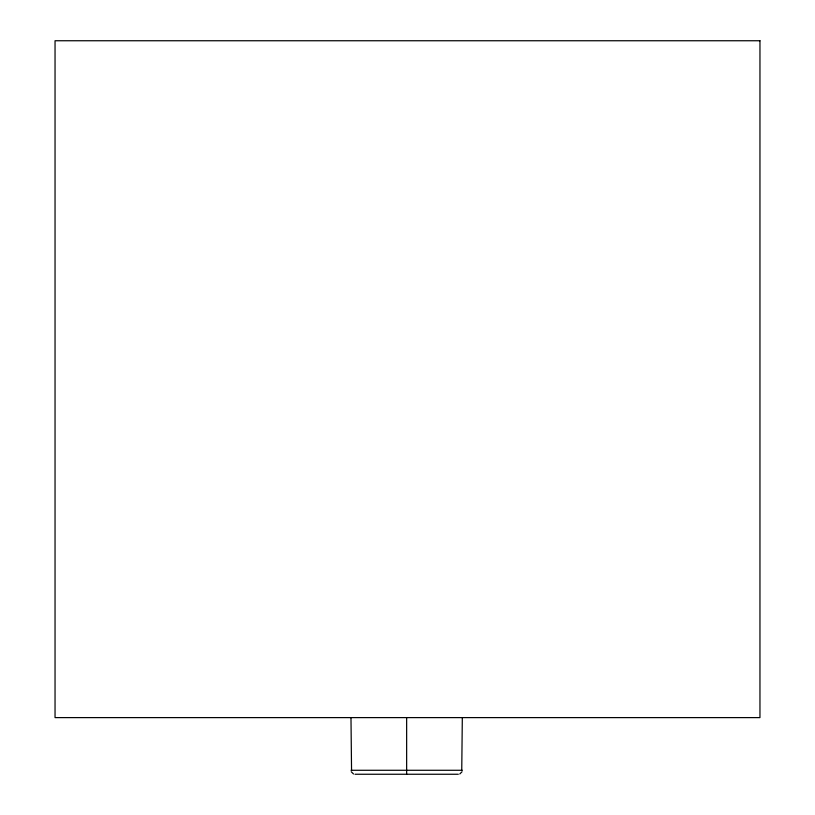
<?xml version="1.0" encoding="UTF-8"?>
<svg xmlns="http://www.w3.org/2000/svg" width="815" height="815" viewBox="0 0 815 815"><rect width="100%" height="100%" fill="white"/><g stroke="black" fill="none" stroke-linecap="round" stroke-linejoin="round"><path stroke-width="1.22" d="M350.98 717.607L351.55 770.277M461.748 770.277L462.319 717.607M462.034 771.734L459.803 773.975M351.021 770.277L462.278 770.277M354.994 774.25L458.305 774.25M353.496 773.975L351.255 771.734M406.644 717.607L406.644 774.23M759.957 40.75L55.043 40.75L55.043 717.607L759.957 717.607L759.957 40.75"/></g></svg>
